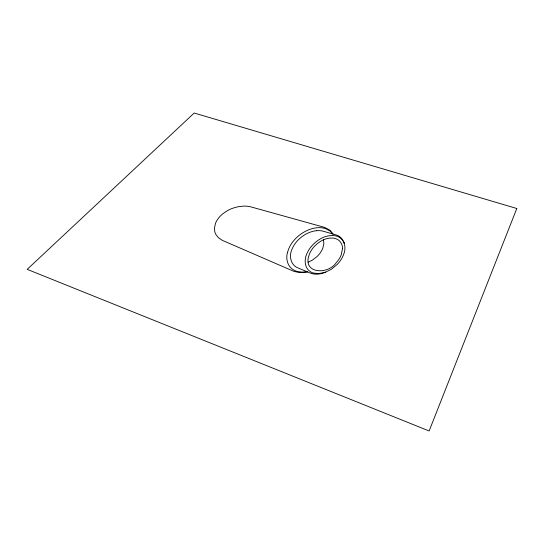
<?xml version="1.0" encoding="UTF-8"?>
<svg xmlns="http://www.w3.org/2000/svg" width="544" height="544" viewBox="0 0 544 544"><rect width="100%" height="100%" fill="white"/><g stroke="black" fill="none" stroke-linecap="round" stroke-linejoin="round"><path stroke-width="0.82" d="M287.49 252.423C285.525 258.896 287.66 266.961 294.012 270.144A13.029 9.037 3.2 0 0 298.051 271.653L302.872 272.177L307.183 271.776M325.196 272.354C320.681 274.183 315.01 275.046 310.257 273.061L297.908 267.9C290.768 265.227 288.878 256.115 291.815 249.676A48.239 33.096 5.8 0 1 293.318 246.452A51.53 35.374 6.1 0 1 297.779 240.387C302.654 235.28 309.216 231.533 316.282 230.71M324.693 272.551L331.296 269.341L337.205 264.466A50.306 33.993 2.5 0 0 343.672 254.327C346.8 247.2 344.087 236.898 335.852 234.858L323.333 231.241A12.56 8.391 4.2 0 0 316.295 230.751M308.21 262.167L312.412 260.107L316.962 256.632A38.93 26.18 1.8 0 0 322.918 247.812L323.857 243.27L323.496 239.816M325.754 272.15L318.702 273.666L313.14 272.979A9.826 6.841 4.3 0 1 310.746 271.918C304.001 268.002 304.021 258.597 307.448 252.443A55.508 38.243 7.5 0 1 310.556 247.418C316.384 239.938 326.155 233.92 335.927 235.933A9.84 6.589 5.2 0 1 339.599 237.436L342.38 239.904L344.155 243.114M307.537 271.925L300.009 272.639L294.12 271.456L222.312 240.353L218.532 237.796L216.158 234.913A23.909 15.769 -1.3 0 1 214.758 231.54L214.465 227.868L215.519 223.305A36.74 24.269 -0.4 0 1 217.015 220.3A38.42 25.398 -0.3 0 1 223.224 213.466L227.378 210.684A31.545 20.747 -0.6 0 1 233.036 208.134L237.925 206.761L243.454 206.115A17.898 11.614 -0.8 0 1 251.287 206.992L324.741 227.426L329.936 230.255L333.098 234.063M332.738 233.961L329.977 230.989L326.203 228.895A13.158 8.758 4.2 0 0 321.735 227.786C313.602 226.916 305.606 230.398 299.275 235.273A56.365 38.712 6.2 0 0 287.552 252.43M344.298 243.528L344.032 242.706M342.523 248.533L341.231 254.891A43.731 29.594 2.8 0 1 336.24 262.677C328.154 274.985 302.063 273.89 309.148 254.816A42.881 29.492 6.8 0 1 310.026 252.729A44.465 30.586 6.9 0 1 310.74 251.355A46.192 31.783 7 0 1 314.575 246.18C319.267 241.305 325.91 237.544 332.86 238.061A8.718 5.855 5.2 0 1 335.362 238.53C339.742 239.666 342.686 244.093 342.523 248.533M516.8 208.508L429.128 430.977L27.2 269.355L194.194 113.023L516.8 208.508"/></g></svg>
